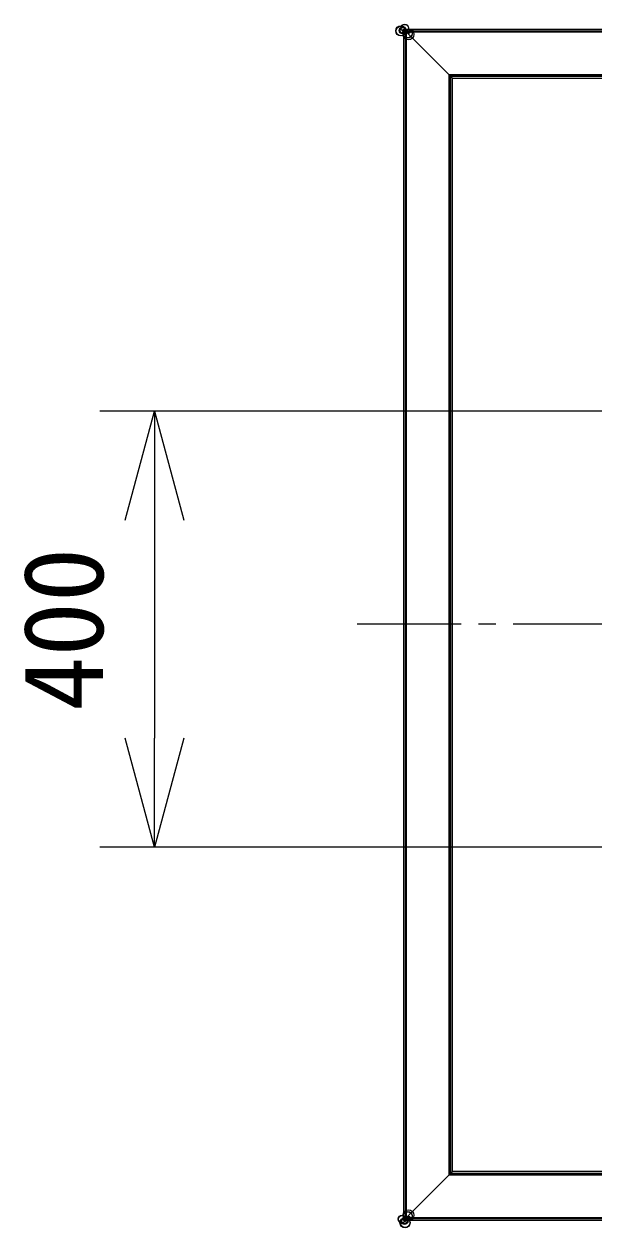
# Model space of a CAD drawing. Units: millimetres, scale not verified. Extents: x -62 to 358, y -116 to 360.
# Drawn here: x -53.32 to -40.27, y 47.27 to 74.87 of the extents above; entities that cross this region are included whole.
import ezdxf
from ezdxf.enums import TextEntityAlignment as Align

# ---------------------------------------------------------------- set-up
doc = ezdxf.new("R2010")
doc.units = ezdxf.units.MM
doc.header["$LTSCALE"] = 0.125
doc.linetypes.add('USER5', pattern=[28.575, 19.05, -3.175, 3.175, -3.175])
for name, color, linetype, lineweight in [('0-0_0', 7, 'Continuous', 18), ('0-4_SUNPO', 3, 'Continuous', 18), ('0-5_GAIKEI', 7, 'Continuous', 18)]:
    doc.layers.add(name, color=color, linetype=linetype, lineweight=lineweight)
doc.styles.add('ＭＳ ゴシック', font='')
doc.styles.get('ＭＳ ゴシック').set_extended_font_data('MS Gothic')

# ---------------------------------------------------------------- blocks, each defined once
blk = doc.blocks.new('_Open30')
at = {"layer": '0-0_0'}
blk.add_line((0, 0), (-1, 0), dxfattribs=at)
blk.add_lwpolyline([(-1, 0.26795), (0, 0), (-1, -0.26795)], dxfattribs=at)
blk = doc.blocks.new('D7')
at = {"layer": '0-4_SUNPO'}
for p, q in [((165.8394, 193.4996), (141.9116, 193.4996)), ((143.1616, 190.9996), (143.1616, 185.9996)), ((165.8394, 183.4996), (141.9116, 183.4996))]:
    blk.add_line(p, q, dxfattribs=at)
at = {"layer": '0-4_SUNPO', "xscale": 2.5, "yscale": 2.5}
for p, rotation in [((143.1616, 193.4996), 90), ((143.1616, 183.4996), 270)]:
    blk.add_blockref('_Open30', p, dxfattribs=dict(at, rotation=rotation))
at = {"layer": '0-4_SUNPO', "color": 7, "style": 'ＭＳ ゴシック'}
blk.add_text('400', height=1.833, rotation=90, dxfattribs=at).set_placement((142.5366, 186.6246), align=Align.BOTTOM_LEFT)

msp = doc.modelspace()

# ---------------------------------------------------------------- linework, layer by layer
at = {"layer": '0-5_GAIKEI'}
for p, q in [((-44.6319, 74.6989), (-44.6319, 47.4976)), ((-44.6319, 74.6989), (-44.6319, 74.6989)), ((-44.6297, 74.7042), (-44.6241, 74.7098)), ((-44.5947, 74.7392), (-44.6241, 74.7098)), ((-44.5947, 74.7392), (-44.5891, 74.7448)), ((-44.5694, 74.752), (-44.5694, 74.7447)), ((-44.6319, 47.4976), (-44.6319, 47.4976)), ((-44.6241, 47.4867), (-44.6297, 47.4923)), ((-44.5947, 47.4573), (-44.6241, 47.4867)), ((-44.5892, 47.4993), (-44.5892, 47.4993)), ((-44.5891, 47.4517), (-44.5947, 47.4573)), ((-44.5694, 47.4495), (-44.5838, 47.4495)), ((-44.5838, 47.4495), (-44.5838, 47.4495))]:
    msp.add_line(p, q, dxfattribs=at)
at = {"layer": '0-5_GAIKEI', "color": 1}
for p, q in [((-44.6241, 74.6974), (-44.6246, 74.6969)), ((-44.6246, 74.6969), (-44.6246, 47.4996)), ((-44.5892, 74.6972), (-44.6241, 74.6974)), ((-44.5892, 74.6972), (-44.5892, 47.4993)), ((-44.5892, 74.6972), (-44.5892, 74.6972)), ((-44.5818, 74.7397), (-44.5823, 74.7392)), ((-44.5823, 74.7392), (-44.5821, 74.7043)), ((-44.5821, 74.7043), (-44.5821, 74.7043)), ((-44.5821, 74.7043), (-44.5691, 74.7043)), ((-44.5694, 74.7397), (-44.5818, 74.7397)), ((-44.5715, 74.6866), (-44.5715, 47.5099)), ((-44.5635, 74.6866), (-44.5715, 74.6866)), ((-44.5694, 74.7447), (-44.5694, 74.7102)), ((-44.5694, 74.7093), (1.9856, 74.7093)), ((-44.5657, 74.6913), (-44.5663, 74.6928)), ((-44.5663, 74.6928), (-44.5658, 74.6916)), ((-44.5658, 74.6916), (1.982, 74.6916)), ((-43.5903, 73.7104), (-44.5548, 74.6749)), ((-43.5903, 48.4861), (-43.5903, 73.7104)), ((-43.5903, 73.7104), (-43.5742, 73.6943)), ((-43.5742, 48.5022), (-43.5742, 73.6943)), ((-43.5742, 73.6943), (-43.5584, 73.6785)), ((0.9904, 73.6943), (-43.5742, 73.6943)), ((-43.5498, 73.6699), (-43.5584, 73.6785)), ((0.9746, 73.6785), (-43.5584, 73.6785)), ((0.966, 73.6699), (-43.5498, 73.6699)), ((-43.5083, 48.5681), (-43.5083, 73.6284)), ((-43.5903, 48.4861), (-44.5548, 47.5216)), ((-43.5903, 48.4861), (-43.5742, 48.5022)), ((-43.5903, 48.4861), (1.0065, 48.4861)), ((-43.5742, 48.5022), (0.9904, 48.5022)), ((-43.5584, 48.518), (0.9746, 48.518)), ((-43.5498, 48.5266), (0.966, 48.5266)), ((0.9247, 48.5679), (-43.5085, 48.5679)), ((-44.6246, 47.4996), (-44.6241, 47.4991)), ((-44.6241, 47.4991), (-44.5892, 47.4993)), ((-44.5892, 47.4993), (-44.5715, 47.5099)), ((-44.5821, 47.4922), (-44.5823, 47.4573)), ((-44.5715, 47.5099), (-44.5821, 47.4922)), ((-44.5821, 47.4922), (-44.5821, 47.4922)), ((-44.5691, 47.4922), (-44.5821, 47.4922)), ((-44.5715, 47.5099), (-44.5635, 47.5099)), ((1.9856, 47.4872), (-44.5694, 47.4872)), ((-44.5664, 47.5034), (-44.5657, 47.5052)), ((-44.5658, 47.5049), (-44.5664, 47.5034)), ((1.982, 47.5049), (-44.5658, 47.5049)), ((-44.5823, 47.4573), (-44.5818, 47.4568)), ((-44.5818, 47.4568), (-44.5694, 47.4568))]:
    msp.add_line(p, q, dxfattribs=at)
at = {"layer": '0-5_GAIKEI', "color": 9, "linetype": 'USER5'}
msp.add_line((-45.6976, 61.1221), (4.4115, 61.1221), dxfattribs=at)
at = {"layer": '0-5_GAIKEI', "color": 1}
for points in [[(-44.5821, 74.7043), (-44.5715, 74.6866), (-44.5892, 74.6972)], [(-44.5694, 74.7447), (1.9856, 74.7447), (1.9856, 74.7102)], [(0.9904, 73.6943), (1.0065, 73.7104), (-43.5903, 73.7104)], [(-43.5742, 48.5022), (-43.5584, 48.518), (-43.5584, 73.6785)], [(-43.5584, 48.518), (-43.5498, 48.5266), (-43.5498, 73.6699)], [(-43.5498, 73.6699), (-43.5085, 73.6286), (0.9247, 73.6286)], [(-43.5498, 48.5266), (-43.5085, 48.5679), (-43.5085, 73.6286)], [(-43.5085, 73.6286), (-43.5083, 73.6284), (0.9245, 73.6284)], [(0.9245, 48.5681), (-43.5083, 48.5681), (-43.5085, 48.5679)], [(1.9856, 47.4518), (-44.5694, 47.4518), (-44.5694, 47.4863)]]:
    msp.add_lwpolyline(points, dxfattribs=at)
at = {"layer": '0-5_GAIKEI'}
for points in [[(-44.5838, 74.747), (-44.5838, 74.747), (-44.5694, 74.747)], [(-44.5694, 74.752), (1.9856, 74.752), (1.9856, 74.7447)], [(1.9856, 47.4445), (-44.5694, 47.4445), (-44.5694, 47.4518)]]:
    msp.add_lwpolyline(points, dxfattribs=at)
at = {"layer": '0-5_GAIKEI', "color": 1}
for centre, radius in [((-44.6946, 74.715), 0.1154), ((-44.6893, 74.7114), 0.1113), ((-44.6564, 74.7237), 0.0762), ((-44.6473, 74.7265), 0.0667), ((-44.6056, 74.7826), 0.0878), ((-44.6066, 74.7797), 0.0847), ((-44.6369, 74.681), 0.0186), ((-44.6225, 74.7243), 0.027), ((-44.6341, 74.6899), 0.00928), ((-44.5185, 74.6337), 0.1235), ((-44.6097, 74.7374), 0.0276), ((-44.5381, 74.6489), 0.0987), ((-44.6096, 74.7178), 0.0256), ((-44.6149, 74.7122), 0.018), ((-44.5338, 74.6531), 0.0988), ((-44.6197, 74.7079), 0.0115), ((-44.6229, 74.7056), 0.00762), ((-44.6281, 74.7031), 0.00196), ((-44.627, 74.7037), 0.00304), ((-44.628, 74.7034), 0.00198), ((-44.6287, 74.7033), 0.00133), ((-44.6024, 74.725), 0.0253), ((-44.5954, 74.7317), 0.0156), ((-44.5912, 74.7369), 0.00889), ((-44.59, 74.7389), 0.00654), ((-44.5719, 74.6849), 0.0219), ((-44.569, 74.6862), 0.023), ((-44.5885, 74.7425), 0.00261), ((-44.5743, 74.6895), 0.0168), ((-44.5751, 74.6901), 0.0158), ((-44.5756, 74.6914), 0.0145), ((-44.588, 74.7432), 0.00195), ((-44.5894, 74.6974), 0.00031), ((-44.5882, 74.7438), 0.00135), ((-44.5854, 74.6956), 0.00416), ((-44.5757, 74.7489), 0.00828), ((-44.5193, 74.7102), 0.0501), ((-44.5193, 74.7102), 0.0501), ((-44.6675, 47.4758), 0.0878), ((-44.6646, 47.4748), 0.0847), ((-44.5999, 47.3868), 0.1154), ((-44.5963, 47.3921), 0.1113), ((-44.6086, 47.425), 0.0762), ((-44.6114, 47.4341), 0.0667), ((-44.6223, 47.4717), 0.0276), ((-44.5186, 47.5629), 0.1235), ((-44.6338, 47.5057), 0.00828), ((-44.538, 47.5476), 0.0988), ((-44.6092, 47.4589), 0.027), ((-44.6099, 47.479), 0.0253), ((-44.5338, 47.5433), 0.0987), ((-44.6166, 47.486), 0.0156), ((-44.6218, 47.4902), 0.00889), ((-44.6238, 47.4914), 0.00654), ((-44.6281, 47.4934), 0.00195), ((-44.6287, 47.4932), 0.00135), ((-44.6274, 47.4929), 0.00261), ((-44.6027, 47.4718), 0.0256), ((-44.5971, 47.4665), 0.018), ((-44.5928, 47.4617), 0.0115), ((-44.5711, 47.5123), 0.023), ((-44.5698, 47.5095), 0.0219), ((-44.5744, 47.507), 0.0168), ((-44.5763, 47.5058), 0.0145), ((-44.575, 47.5063), 0.0158), ((-44.5805, 47.496), 0.00416), ((-44.5823, 47.492), 0.00031), ((-44.5193, 47.4863), 0.0501), ((-44.5193, 47.4863), 0.0501), ((-44.5905, 47.4585), 0.00762), ((-44.5886, 47.4544), 0.00304), ((-44.5883, 47.4534), 0.00198), ((-44.588, 47.4533), 0.00196), ((-44.5882, 47.4527), 0.00133), ((-44.5659, 47.4445), 0.0186), ((-44.5748, 47.4473), 0.00928)]:
    msp.add_circle(centre, radius, dxfattribs=at)
at = {"layer": '0-5_GAIKEI'}
for centre, start, end in [((-44.6244, 74.6989), 135, 180), ((-44.5838, 74.7395), 90, 135), ((-44.6244, 47.4976), 180, 225), ((-44.5838, 47.457), 225, 270)]:
    msp.add_arc(centre, 0.0075, start, end, dxfattribs=at)
at = {"layer": '0-5_GAIKEI', "color": 1}
for centre, start, end in [((-44.5194, 74.7102), 180, 181.01803), ((-44.5194, 74.7102), 187.56564, 200.4046), ((-44.5194, 74.7102), 201.79707, 225.00001), ((-44.5194, 47.4863), 178.98197, 180), ((-44.5194, 47.4863), 159.99356, 172.15005), ((-44.5194, 47.4863), 135, 158.20293)]:
    msp.add_arc(centre, 0.05, start, end, dxfattribs=at)
at = {"layer": '0-5_GAIKEI'}
for centre, major_axis, start_param, end_param in [((-44.6244, 74.6989), (-0.0053, 0.0053), 0, 0.7854502), ((-44.5838, 74.7395), (0.0053, -0.0053), 2.3561424, 3.1415927)]:
    msp.add_ellipse(centre, major_axis=major_axis, ratio=0.999896, start_param=start_param, end_param=end_param, dxfattribs=at)
at = {"layer": '0-5_GAIKEI', "color": 1}
for centre, major_axis, start_param, end_param in [((-44.6118, 74.6974), (-0.0124, 0.0124), 6.2831853, 7.3303829), ((-44.5823, 74.7269), (-0.0124, 0.0124), 5.2359878, 6.2831853), ((-44.6118, 47.4991), (-0.0124, -0.0124), 5.2359878, 6.2831853), ((-44.5823, 47.4696), (-0.0124, -0.0124), 6.2831853, 7.3303829)]:
    msp.add_ellipse(centre, major_axis=major_axis, ratio=0.57735, start_param=start_param, end_param=end_param, dxfattribs=at)

# ---------------------------------------------------------------- block references
at = {"layer": '0-4_SUNPO'}
msp.add_blockref('D7', (-193.5, -127.5), dxfattribs=at)

doc.saveas('drawing.dxf')
